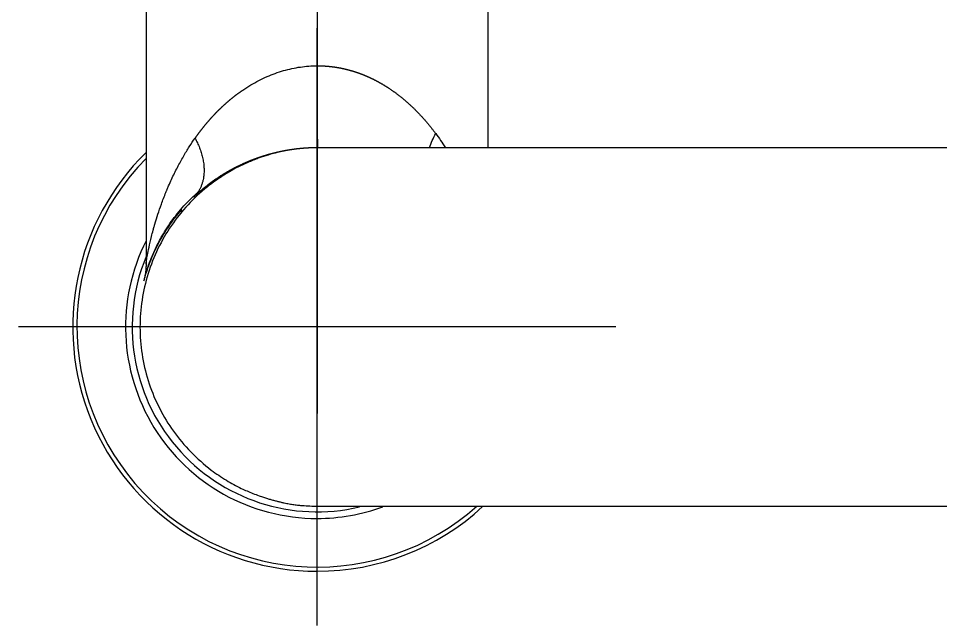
# Model space of a CAD drawing. Header units: millimetres. Extents: x -33000 to 294000, y 0 to 42408.
# Drawn here: x 56868.7 to 56953.7, y 14392.1 to 14448 of the extents above; entities that cross this region are included whole.
import ezdxf

# ---------------------------------------------------------------- set-up
doc = ezdxf.new("R2010")
doc.units = ezdxf.units.MM
doc.header["$LTSCALE"] = 50
doc.linetypes.add('DASHDOT', pattern=[22, 20, -1, 0, -1])
doc.layers.add('arch', color=8, linetype='Continuous')

msp = doc.modelspace()

# ---------------------------------------------------------------- linework, layer by layer
at = {"layer": 'arch', "linetype": 'DASHDOT'}
for p, q in [((56896.241, 14483.05), (56896.241, 14411.632)), ((56896.241, 14392.105), (56896.241, 14447.105)), ((56923.741, 14419.605), (56868.741, 14419.605))]:
    msp.add_line(p, q, dxfattribs=at)
at = {"layer": 'arch', "linetype": 'Continuous'}
for p, q in [((56880.491, 14465.005), (56880.491, 14425.384)), ((56911.991, 14436.105), (56911.991, 14465.005)), ((56883.741, 14430.087), (56883.741, 14430.447))]:
    msp.add_line(p, q, dxfattribs=at)
for radius, start, end in [(22.5, 134.42625, 270), (22.112, 135.42187, 311.68688), (17.639, 153.23625, 270), (17.028, 157.66312, 283.31438), (22.5, 270, 312.65438), (17.639, 270, 290.0475)]:
    msp.add_arc((56896.241, 14419.605), radius, start, end, dxfattribs=at)
for points, knots in [([(56885.006, 14436.981, 0), (56885.019, 14436.999, 0), (56885.044, 14437.034, 0), (56885.081, 14437.087, 0), (56885.119, 14437.14, 0), (56885.157, 14437.192, 0), (56885.195, 14437.245, 0), (56885.233, 14437.297, 0), (56885.271, 14437.348, 0), (56885.309, 14437.4, 0), (56885.347, 14437.452, 0), (56885.385, 14437.503, 0), (56885.424, 14437.554, 0), (56885.462, 14437.605, 0), (56885.501, 14437.655, 0), (56885.539, 14437.705, 0), (56885.578, 14437.756, 0), (56885.617, 14437.805, 0), (56885.656, 14437.855, 0), (56885.695, 14437.905, 0), (56885.734, 14437.954, 0), (56885.773, 14438.003, 0), (56885.812, 14438.052, 0), (56885.852, 14438.1, 0), (56885.891, 14438.148, 0), (56885.931, 14438.197, 0), (56885.97, 14438.244, 0), (56886.01, 14438.292, 0), (56886.049, 14438.34, 0), (56886.089, 14438.387, 0), (56886.129, 14438.434, 0), (56886.169, 14438.481, 0), (56886.209, 14438.527, 0), (56886.249, 14438.574, 0), (56886.289, 14438.62, 0), (56886.329, 14438.666, 0), (56886.37, 14438.711, 0), (56886.41, 14438.757, 0), (56886.45, 14438.802, 0), (56886.491, 14438.847, 0), (56886.531, 14438.892, 0), (56886.572, 14438.936, 0), (56886.613, 14438.981, 0), (56886.653, 14439.025, 0), (56886.694, 14439.069, 0), (56886.735, 14439.113, 0), (56886.776, 14439.156, 0), (56886.817, 14439.199, 0), (56886.858, 14439.242, 0), (56886.899, 14439.285, 0), (56886.94, 14439.328, 0), (56886.981, 14439.37, 0), (56887.023, 14439.412, 0), (56887.064, 14439.454, 0), (56887.105, 14439.496, 0), (56887.147, 14439.538, 0), (56887.188, 14439.579, 0), (56887.23, 14439.62, 0), (56887.271, 14439.661, 0), (56887.313, 14439.701, 0), (56887.355, 14439.742, 0), (56887.397, 14439.782, 0), (56887.438, 14439.822, 0), (56887.48, 14439.862, 0), (56887.522, 14439.901, 0), (56887.564, 14439.94, 0), (56887.606, 14439.979, 0), (56887.648, 14440.018, 0), (56887.69, 14440.057, 0), (56887.732, 14440.095, 0), (56887.775, 14440.133, 0), (56887.817, 14440.171, 0), (56887.859, 14440.209, 0), (56887.901, 14440.247, 0), (56887.944, 14440.284, 0), (56887.986, 14440.321, 0), (56888.029, 14440.358, 0), (56888.071, 14440.394, 0), (56888.114, 14440.431, 0), (56888.156, 14440.467, 0), (56888.199, 14440.503, 0), (56888.242, 14440.539, 0), (56888.284, 14440.574, 0), (56888.327, 14440.609, 0), (56888.37, 14440.645, 0), (56888.412, 14440.679, 0), (56888.455, 14440.714, 0), (56888.498, 14440.748, 0), (56888.541, 14440.783, 0), (56888.584, 14440.817, 0), (56888.627, 14440.85, 0), (56888.67, 14440.884, 0), (56888.713, 14440.917, 0), (56888.756, 14440.95, 0), (56888.799, 14440.983, 0), (56888.842, 14441.016, 0), (56888.885, 14441.048, 0), (56888.928, 14441.08, 0), (56888.972, 14441.112, 0), (56889.015, 14441.144, 0), (56889.058, 14441.175, 0), (56889.101, 14441.207, 0), (56889.145, 14441.238, 0), (56889.188, 14441.269, 0), (56889.231, 14441.299, 0), (56889.275, 14441.33, 0), (56889.318, 14441.36, 0), (56889.361, 14441.39, 0), (56889.626, 14441.571, 0), (56890.118, 14441.886, 0), (56890.861, 14442.299, 0), (56891.615, 14442.658, 0), (56892.377, 14442.963, 0), (56893.145, 14443.213, 0), (56893.917, 14443.409, 0), (56894.692, 14443.55, 0), (56895.466, 14443.636, 0), (56895.991, 14443.657, 0), (56896.264, 14443.658, 0), (56896.279, 14443.658, 0), (56896.287, 14443.658, 0)], [0, 0, 0, 0, 0.005452, 0.010889, 0.01631, 0.021715, 0.027105, 0.03248, 0.037839, 0.043182, 0.04851, 0.053822, 0.059119, 0.0644, 0.069666, 0.074916, 0.080151, 0.085371, 0.090575, 0.095764, 0.100937, 0.106095, 0.111238, 0.116365, 0.121477, 0.126574, 0.131656, 0.136722, 0.141773, 0.146809, 0.15183, 0.156836, 0.161826, 0.166801, 0.171761, 0.176706, 0.181636, 0.186551, 0.191451, 0.196336, 0.201206, 0.206061, 0.2109, 0.215725, 0.220535, 0.22533, 0.230111, 0.234876, 0.239627, 0.244362, 0.249083, 0.253789, 0.25848, 0.263157, 0.267819, 0.272466, 0.277099, 0.281716, 0.28632, 0.290908, 0.295482, 0.300042, 0.304587, 0.309117, 0.313633, 0.318135, 0.322622, 0.327094, 0.331553, 0.335997, 0.340426, 0.344841, 0.349242, 0.353629, 0.358002, 0.36236, 0.366704, 0.371034, 0.37535, 0.379652, 0.383939, 0.388213, 0.392473, 0.396718, 0.40095, 0.405168, 0.409372, 0.413562, 0.417738, 0.421901, 0.426049, 0.430184, 0.434306, 0.438413, 0.442507, 0.446587, 0.450654, 0.454707, 0.458747, 0.462773, 0.466786, 0.470786, 0.474772, 0.478745, 0.482704, 0.48665, 0.490583, 0.494503, 0.49841, 0.562036, 0.623039, 0.681622, 0.738013, 0.792468, 0.845273, 0.896738, 0.9472, 0.997018, 0.998511, 1, 1, 1, 1]), ([(56896.287, 14443.658, 0), (56896.302, 14443.658, 0), (56896.332, 14443.657, 0), (56896.378, 14443.657, 0), (56896.424, 14443.657, 0), (56896.469, 14443.656, 0), (56896.515, 14443.655, 0), (56896.561, 14443.654, 0), (56896.606, 14443.653, 0), (56896.652, 14443.651, 0), (56896.698, 14443.65, 0), (56896.743, 14443.648, 0), (56896.789, 14443.646, 0), (56896.835, 14443.643, 0), (56896.881, 14443.641, 0), (56896.926, 14443.638, 0), (56896.972, 14443.635, 0), (56897.018, 14443.632, 0), (56897.063, 14443.629, 0), (56897.109, 14443.626, 0), (56897.155, 14443.622, 0), (56897.201, 14443.618, 0), (56897.247, 14443.614, 0), (56897.292, 14443.61, 0), (56897.338, 14443.606, 0), (56897.384, 14443.601, 0), (56897.43, 14443.596, 0), (56897.475, 14443.592, 0), (56897.521, 14443.586, 0), (56897.567, 14443.581, 0), (56897.613, 14443.575, 0), (56897.658, 14443.57, 0), (56897.704, 14443.564, 0), (56897.75, 14443.558, 0), (56897.796, 14443.551, 0), (56897.842, 14443.545, 0), (56897.887, 14443.538, 0), (56897.933, 14443.531, 0), (56897.979, 14443.524, 0), (56898.025, 14443.517, 0), (56898.07, 14443.509, 0), (56898.116, 14443.502, 0), (56898.162, 14443.494, 0), (56898.208, 14443.486, 0), (56898.253, 14443.477, 0), (56898.299, 14443.469, 0), (56898.345, 14443.46, 0), (56898.391, 14443.451, 0), (56898.436, 14443.442, 0), (56898.482, 14443.433, 0), (56898.528, 14443.424, 0), (56898.573, 14443.414, 0), (56898.619, 14443.404, 0), (56898.665, 14443.394, 0), (56898.71, 14443.384, 0), (56898.756, 14443.374, 0), (56898.802, 14443.363, 0), (56898.847, 14443.352, 0), (56898.893, 14443.341, 0), (56898.939, 14443.33, 0), (56898.984, 14443.319, 0), (56899.03, 14443.307, 0), (56899.075, 14443.295, 0), (56899.121, 14443.284, 0), (56899.166, 14443.271, 0), (56899.212, 14443.259, 0), (56899.257, 14443.247, 0), (56899.303, 14443.234, 0), (56899.348, 14443.221, 0), (56899.394, 14443.208, 0), (56899.439, 14443.195, 0), (56899.485, 14443.181, 0), (56899.53, 14443.167, 0), (56899.576, 14443.153, 0), (56899.621, 14443.139, 0), (56899.666, 14443.125, 0), (56899.712, 14443.111, 0), (56899.757, 14443.096, 0), (56899.802, 14443.081, 0), (56899.848, 14443.066, 0), (56899.893, 14443.051, 0), (56899.938, 14443.035, 0), (56899.983, 14443.02, 0), (56900.029, 14443.004, 0), (56900.074, 14442.988, 0), (56900.119, 14442.972, 0), (56900.164, 14442.955, 0), (56900.209, 14442.939, 0), (56900.254, 14442.922, 0), (56900.299, 14442.905, 0), (56900.344, 14442.888, 0), (56900.389, 14442.871, 0), (56900.434, 14442.853, 0), (56900.479, 14442.835, 0), (56900.524, 14442.817, 0), (56900.569, 14442.799, 0), (56900.614, 14442.781, 0), (56900.659, 14442.762, 0), (56900.704, 14442.744, 0), (56900.749, 14442.725, 0), (56900.793, 14442.706, 0), (56900.838, 14442.686, 0), (56900.883, 14442.667, 0), (56900.927, 14442.647, 0), (56900.972, 14442.627, 0), (56901.017, 14442.607, 0), (56901.061, 14442.587, 0), (56901.106, 14442.566, 0), (56901.15, 14442.546, 0), (56901.195, 14442.525, 0), (56901.239, 14442.504, 0), (56901.284, 14442.483, 0), (56901.328, 14442.461, 0), (56901.373, 14442.44, 0), (56901.417, 14442.418, 0), (56901.461, 14442.396, 0), (56901.505, 14442.373, 0), (56901.55, 14442.351, 0), (56901.594, 14442.329, 0), (56901.638, 14442.306, 0), (56901.682, 14442.283, 0), (56901.726, 14442.26, 0), (56901.77, 14442.236, 0), (56901.814, 14442.213, 0), (56901.858, 14442.189, 0), (56901.902, 14442.165, 0), (56901.946, 14442.141, 0), (56901.99, 14442.116, 0), (56902.034, 14442.092, 0), (56902.077, 14442.067, 0), (56902.121, 14442.042, 0), (56902.165, 14442.017, 0), (56902.208, 14441.992, 0), (56902.252, 14441.966, 0), (56902.295, 14441.941, 0), (56902.339, 14441.915, 0), (56902.382, 14441.889, 0), (56902.426, 14441.862, 0), (56902.469, 14441.836, 0), (56902.513, 14441.809, 0), (56902.556, 14441.782, 0), (56902.599, 14441.755, 0), (56902.642, 14441.728, 0), (56902.685, 14441.701, 0), (56902.728, 14441.673, 0), (56902.771, 14441.645, 0), (56902.814, 14441.617, 0), (56902.871, 14441.58, 0), (56902.942, 14441.533, 0), (56903.026, 14441.476, 0), (56903.11, 14441.419, 0), (56903.193, 14441.36, 0), (56903.277, 14441.301, 0), (56903.361, 14441.24, 0), (56903.445, 14441.179, 0), (56903.529, 14441.117, 0), (56903.613, 14441.054, 0), (56903.696, 14440.99, 0), (56903.78, 14440.925, 0), (56903.864, 14440.86, 0), (56903.947, 14440.793, 0), (56904.03, 14440.726, 0), (56904.114, 14440.658, 0), (56904.197, 14440.588, 0), (56904.28, 14440.518, 0), (56904.363, 14440.447, 0), (56904.446, 14440.375, 0), (56904.529, 14440.303, 0), (56904.612, 14440.229, 0), (56904.695, 14440.155, 0), (56904.777, 14440.079, 0), (56904.859, 14440.003, 0), (56904.942, 14439.926, 0), (56905.024, 14439.848, 0), (56905.106, 14439.769, 0), (56905.188, 14439.689, 0), (56905.269, 14439.608, 0), (56905.351, 14439.527, 0), (56905.432, 14439.444, 0), (56905.513, 14439.361, 0), (56905.594, 14439.277, 0), (56905.675, 14439.192, 0), (56905.756, 14439.106, 0), (56905.836, 14439.019, 0), (56905.916, 14438.932, 0), (56905.996, 14438.843, 0), (56906.076, 14438.754, 0), (56906.155, 14438.663, 0), (56906.235, 14438.572, 0), (56906.314, 14438.48, 0), (56906.393, 14438.387, 0), (56906.471, 14438.293, 0), (56906.55, 14438.199, 0), (56906.628, 14438.103, 0), (56906.705, 14438.007, 0), (56906.783, 14437.909, 0), (56906.86, 14437.811, 0), (56906.937, 14437.712, 0), (56907.014, 14437.612, 0), (56907.09, 14437.511, 0), (56907.141, 14437.444, 0), (56907.166, 14437.41, 0)], [0, 0, 0, 0, 0.003102, 0.006205, 0.009309, 0.012414, 0.015521, 0.018628, 0.021737, 0.024847, 0.027958, 0.031072, 0.034186, 0.037303, 0.040421, 0.043541, 0.046663, 0.049787, 0.052914, 0.056042, 0.059173, 0.062306, 0.065441, 0.06858, 0.07172, 0.074864, 0.07801, 0.081159, 0.084311, 0.087466, 0.090624, 0.093785, 0.096949, 0.100117, 0.103288, 0.106463, 0.109641, 0.112823, 0.116009, 0.119198, 0.122391, 0.125588, 0.12879, 0.131995, 0.135205, 0.138418, 0.141636, 0.144859, 0.148086, 0.151317, 0.154553, 0.157794, 0.16104, 0.16429, 0.167546, 0.170806, 0.174071, 0.177342, 0.180618, 0.183899, 0.187185, 0.190477, 0.193774, 0.197077, 0.200385, 0.203699, 0.207019, 0.210345, 0.213677, 0.217014, 0.220358, 0.223708, 0.227063, 0.230426, 0.233794, 0.237169, 0.24055, 0.243938, 0.247332, 0.250733, 0.25414, 0.257555, 0.260976, 0.264404, 0.267839, 0.271281, 0.27473, 0.278186, 0.281649, 0.28512, 0.288597, 0.292083, 0.295575, 0.299075, 0.302583, 0.306098, 0.309621, 0.313151, 0.31669, 0.320236, 0.32379, 0.327352, 0.330922, 0.3345, 0.338086, 0.34168, 0.345282, 0.348893, 0.352512, 0.356139, 0.359775, 0.363419, 0.367072, 0.370733, 0.374403, 0.378082, 0.381769, 0.385465, 0.38917, 0.392883, 0.396606, 0.400338, 0.404078, 0.407828, 0.411587, 0.415355, 0.419132, 0.422919, 0.426714, 0.430519, 0.434334, 0.438158, 0.441991, 0.445834, 0.449686, 0.453548, 0.45742, 0.461301, 0.465192, 0.469093, 0.473004, 0.476925, 0.480855, 0.484796, 0.488746, 0.492706, 0.496677, 0.500658, 0.508486, 0.516372, 0.524316, 0.532317, 0.540377, 0.548494, 0.556671, 0.564906, 0.5732, 0.581554, 0.589968, 0.598441, 0.606975, 0.615569, 0.624224, 0.63294, 0.641716, 0.650555, 0.659455, 0.668416, 0.67744, 0.686526, 0.695674, 0.704885, 0.714159, 0.723496, 0.732895, 0.742359, 0.751886, 0.761476, 0.771131, 0.780849, 0.790632, 0.800479, 0.81039, 0.820367, 0.830408, 0.840514, 0.850686, 0.860922, 0.871224, 0.881592, 0.892025, 0.902524, 0.913089, 0.923721, 0.934418, 0.945182, 0.956012, 0.966909, 0.977872, 0.988903, 1, 1, 1, 1]), ([(56907.168, 14437.412, 0), (56907.312, 14437.219, 0), (56907.461, 14437.01, 0), (56907.759, 14436.572, 0), (56907.908, 14436.346, 0), (56908.059, 14436.106, 0)], [0, 0, 0, 0, 0.516529, 0.516529, 1, 1, 1, 1]), ([(56880.491, 14425.382, 0), (56880.491, 14425.404, 0), (56880.497, 14425.468, 0), (56880.517, 14425.599, 0), (56880.53, 14425.682, 0), (56880.537, 14425.727, 0), (56880.541, 14425.75, 0), (56880.543, 14425.762, 0), (56880.544, 14425.768, 0), (56880.545, 14425.771, 0), (56880.545, 14425.773, 0), (56880.545, 14425.774, 0), (56880.545, 14425.774, 0), (56880.545, 14425.774, 0), (56880.545, 14425.774, 0), (56880.545, 14425.774, 0), (56880.545, 14425.774, 0), (56880.564, 14425.885, 0), (56880.589, 14426.039, 0), (56880.661, 14426.433, 0), (56880.706, 14426.672, 0), (56880.826, 14427.239, 0), (56880.9, 14427.565, 0), (56881.039, 14428.121, 0), (56881.09, 14428.317, 0), (56881.174, 14428.628, 0), (56881.218, 14428.787, 0), (56881.273, 14428.981, 0), (56881.302, 14429.079, 0), (56881.316, 14429.129, 0), (56881.324, 14429.154, 0), (56881.327, 14429.166, 0), (56881.329, 14429.173, 0), (56881.33, 14429.176, 0), (56881.331, 14429.177, 0), (56881.331, 14429.178, 0), (56881.331, 14429.179, 0), (56881.331, 14429.179, 0), (56881.331, 14429.179, 0), (56881.331, 14429.179, 0), (56881.403, 14429.425, 0), (56881.486, 14429.694, 0), (56881.676, 14430.274, 0), (56881.783, 14430.587, 0), (56882.028, 14431.257, 0), (56882.165, 14431.615, 0), (56882.339, 14432.044, 0), (56882.369, 14432.115, 0), (56882.4, 14432.191, 0), (56882.412, 14432.22, 0), (56882.414, 14432.225, 0), (56882.415, 14432.228, 0), (56882.416, 14432.229, 0), (56882.419, 14432.238, 0), (56882.427, 14432.257, 0), (56882.479, 14432.38, 0), (56882.615, 14432.7, 0), (56882.748, 14432.998, 0), (56883.017, 14433.58, 0), (56883.199, 14433.95, 0), (56883.566, 14434.654, 0), (56883.75, 14434.989, 0), (56884.116, 14435.622, 0), (56884.297, 14435.92, 0), (56884.655, 14436.48, 0), (56884.831, 14436.742, 0), (56885.003, 14436.985, 0)], [0, 0, 0, 0, 0.036534, 0.055804, 0.065438, 0.070256, 0.072664, 0.073869, 0.074471, 0.074772, 0.074922, 0.074998, 0.075035, 0.075054, 0.075064, 0.075064, 0.075073, 0.075073, 0.15215, 0.15215, 0.229228, 0.229228, 0.306305, 0.306305, 0.344843, 0.344843, 0.364113, 0.373747, 0.378565, 0.380973, 0.382178, 0.38278, 0.383081, 0.383231, 0.383307, 0.383344, 0.383363, 0.383373, 0.383373, 0.383382, 0.383382, 0.460459, 0.460459, 0.537537, 0.537537, 0.614614, 0.614614, 0.624248, 0.629066, 0.629668, 0.629969, 0.629969, 0.63027, 0.63027, 0.631474, 0.633883, 0.653152, 0.691691, 0.691691, 0.768768, 0.768768, 0.845846, 0.845846, 0.922923, 0.922923, 1, 1, 1, 1]), ([(56893.24, 14435.819, 0), (56893.217, 14435.815, 0), (56893.029, 14435.781, 0), (56892.571, 14435.675, 0), (56891.843, 14435.48, 0), (56891.053, 14435.222, 0), (56890.373, 14434.962, 0), (56889.698, 14434.681, 0), (56888.855, 14434.282, 0), (56887.898, 14433.746, 0), (56886.911, 14433.106, 0), (56885.601, 14432.099, 0), (56884.101, 14430.649, 0), (56882.603, 14428.717, 0), (56881.399, 14426.559, 0), (56880.528, 14424.229, 0), (56880.013, 14421.781, 0), (56879.873, 14419.277, 0), (56880.113, 14416.784, 0), (56880.723, 14414.361, 0), (56881.685, 14412.068, 0), (56882.978, 14409.955, 0), (56884.578, 14408.048, 0), (56886.249, 14406.565, 0), (56887.842, 14405.482, 0), (56889.135, 14404.781, 0), (56890.158, 14404.333, 0), (56890.848, 14404.075, 0), (56891.304, 14403.92, 0), (56891.693, 14403.797, 0), (56892.031, 14403.697, 0), (56892.35, 14403.609, 0), (56892.656, 14403.531, 0), (56892.951, 14403.46, 0), (56893.312, 14403.382, 0), (56893.71, 14403.306, 0), (56894.137, 14403.24, 0), (56894.531, 14403.191, 0), (56894.776, 14403.168, 0), (56894.886, 14403.16, 0)], [0, 0, 0, 0, 0.004471, 0.03634, 0.068701, 0.093909, 0.1045, 0.114255, 0.133714, 0.149784, 0.169173, 0.192251, 0.232066, 0.272767, 0.313705, 0.354748, 0.396285, 0.437907, 0.479214, 0.52064, 0.561971, 0.602621, 0.643652, 0.68561, 0.713526, 0.739477, 0.758777, 0.76912, 0.77626, 0.782624, 0.790091, 0.799318, 0.810673, 0.824362, 0.840522, 0.871746, 0.909864, 0.955174, 1, 1, 1, 1]), ([(56893.23, 14435.819, 0), (56893.22, 14435.817, 0), (56893.196, 14435.812, 0), (56893.158, 14435.805, 0), (56893.114, 14435.796, 0), (56893.07, 14435.788, 0), (56893.026, 14435.779, 0), (56892.982, 14435.77, 0), (56892.938, 14435.761, 0), (56892.894, 14435.752, 0), (56892.85, 14435.742, 0), (56892.806, 14435.733, 0), (56892.762, 14435.723, 0), (56892.718, 14435.714, 0), (56892.674, 14435.704, 0), (56892.631, 14435.694, 0), (56892.587, 14435.684, 0), (56892.543, 14435.674, 0), (56892.499, 14435.664, 0), (56892.455, 14435.653, 0), (56892.411, 14435.643, 0), (56892.367, 14435.632, 0), (56892.323, 14435.621, 0), (56892.279, 14435.61, 0), (56892.235, 14435.599, 0), (56892.191, 14435.588, 0), (56892.147, 14435.577, 0), (56892.103, 14435.566, 0), (56892.06, 14435.554, 0), (56892.016, 14435.542, 0), (56891.972, 14435.531, 0), (56891.928, 14435.519, 0), (56891.884, 14435.507, 0), (56891.84, 14435.495, 0), (56891.796, 14435.482, 0), (56891.752, 14435.47, 0), (56891.709, 14435.458, 0), (56891.665, 14435.445, 0), (56891.621, 14435.432, 0), (56891.577, 14435.419, 0), (56891.533, 14435.406, 0), (56891.49, 14435.393, 0), (56891.446, 14435.38, 0), (56891.402, 14435.367, 0), (56891.358, 14435.353, 0), (56891.315, 14435.34, 0), (56891.271, 14435.326, 0), (56891.227, 14435.312, 0), (56891.184, 14435.298, 0), (56891.14, 14435.284, 0), (56891.096, 14435.27, 0), (56891.053, 14435.255, 0), (56891.009, 14435.241, 0), (56890.966, 14435.226, 0), (56890.922, 14435.212, 0), (56890.879, 14435.197, 0), (56890.835, 14435.182, 0), (56890.792, 14435.167, 0), (56890.748, 14435.152, 0), (56890.705, 14435.136, 0), (56890.662, 14435.121, 0), (56890.619, 14435.105, 0), (56890.575, 14435.09, 0), (56890.532, 14435.074, 0), (56890.489, 14435.058, 0), (56890.446, 14435.042, 0), (56890.403, 14435.026, 0), (56890.36, 14435.01, 0), (56890.317, 14434.993, 0), (56890.274, 14434.977, 0), (56890.231, 14434.96, 0), (56890.188, 14434.944, 0), (56890.145, 14434.927, 0), (56890.102, 14434.91, 0), (56890.06, 14434.893, 0), (56890.017, 14434.876, 0), (56889.974, 14434.858, 0), (56889.932, 14434.841, 0), (56889.889, 14434.823, 0), (56889.847, 14434.806, 0), (56889.804, 14434.788, 0), (56889.762, 14434.77, 0), (56889.72, 14434.752, 0), (56889.677, 14434.734, 0), (56889.635, 14434.716, 0), (56889.593, 14434.697, 0), (56889.551, 14434.679, 0), (56889.509, 14434.66, 0), (56889.467, 14434.642, 0), (56889.425, 14434.623, 0), (56889.383, 14434.604, 0), (56889.326, 14434.578, 0), (56889.255, 14434.545, 0), (56889.168, 14434.505, 0), (56889.082, 14434.464, 0), (56888.996, 14434.422, 0), (56888.909, 14434.38, 0), (56888.823, 14434.337, 0), (56888.736, 14434.294, 0), (56888.65, 14434.25, 0), (56888.564, 14434.205, 0), (56888.477, 14434.16, 0), (56888.391, 14434.114, 0), (56888.305, 14434.067, 0), (56888.219, 14434.02, 0), (56888.132, 14433.972, 0), (56888.046, 14433.923, 0), (56887.96, 14433.874, 0), (56887.874, 14433.824, 0), (56887.788, 14433.773, 0), (56887.702, 14433.722, 0), (56887.616, 14433.669, 0), (56887.531, 14433.617, 0), (56887.445, 14433.563, 0), (56887.359, 14433.509, 0), (56887.274, 14433.454, 0), (56887.189, 14433.399, 0), (56887.103, 14433.343, 0), (56887.018, 14433.286, 0), (56886.933, 14433.228, 0), (56886.848, 14433.17, 0), (56886.764, 14433.111, 0), (56886.679, 14433.051, 0), (56886.595, 14432.991, 0), (56886.51, 14432.929, 0), (56886.426, 14432.867, 0), (56886.342, 14432.805, 0), (56886.258, 14432.741, 0), (56886.175, 14432.677, 0), (56886.091, 14432.612, 0), (56886.008, 14432.547, 0), (56885.925, 14432.48, 0), (56885.842, 14432.413, 0), (56885.76, 14432.346, 0), (56885.677, 14432.277, 0), (56885.595, 14432.208, 0), (56885.514, 14432.138, 0), (56885.432, 14432.067, 0), (56885.351, 14431.996, 0), (56885.27, 14431.924, 0), (56885.189, 14431.851, 0), (56885.109, 14431.778, 0), (56885.029, 14431.703, 0), (56884.949, 14431.629, 0), (56884.897, 14431.578, 0), (56884.87, 14431.553, 0)], [0, 0, 0, 0, 0.002444, 0.006228, 0.010019, 0.013818, 0.017626, 0.021441, 0.025265, 0.029097, 0.032938, 0.036787, 0.040644, 0.04451, 0.048384, 0.052267, 0.056158, 0.060058, 0.063967, 0.067884, 0.071811, 0.075746, 0.07969, 0.083643, 0.087606, 0.091577, 0.095557, 0.099547, 0.103546, 0.107554, 0.111571, 0.115597, 0.119634, 0.123679, 0.127734, 0.131799, 0.135873, 0.139956, 0.14405, 0.148153, 0.152266, 0.156388, 0.16052, 0.164662, 0.168814, 0.172975, 0.177146, 0.181327, 0.185518, 0.189718, 0.193928, 0.198148, 0.202377, 0.206617, 0.210866, 0.215125, 0.219394, 0.223673, 0.227961, 0.23226, 0.236568, 0.240886, 0.245214, 0.249552, 0.2539, 0.258258, 0.262626, 0.267004, 0.271392, 0.275791, 0.280199, 0.284617, 0.289045, 0.293484, 0.297932, 0.302391, 0.30686, 0.311339, 0.315829, 0.320328, 0.324838, 0.329359, 0.333889, 0.33843, 0.342982, 0.347543, 0.352115, 0.356698, 0.361291, 0.365895, 0.370509, 0.375134, 0.384731, 0.394406, 0.404159, 0.413989, 0.423898, 0.433885, 0.443952, 0.454099, 0.464326, 0.474634, 0.485023, 0.495493, 0.506045, 0.51668, 0.527397, 0.538198, 0.549082, 0.560051, 0.571104, 0.582242, 0.593465, 0.604775, 0.61617, 0.627653, 0.639222, 0.65088, 0.662625, 0.674459, 0.686381, 0.698393, 0.710495, 0.722687, 0.73497, 0.747344, 0.759809, 0.772366, 0.785016, 0.797757, 0.810591, 0.823517, 0.836535, 0.849646, 0.862849, 0.876145, 0.889534, 0.903016, 0.916591, 0.930259, 0.94402, 0.957875, 0.971823, 0.985864, 1, 1, 1, 1]), ([(56896.304, 14436.105, 0), (56896.29, 14436.105, 0), (56896.262, 14436.105, 0), (56896.221, 14436.104, 0), (56896.179, 14436.104, 0), (56896.137, 14436.104, 0), (56896.095, 14436.103, 0), (56896.053, 14436.103, 0), (56896.011, 14436.102, 0), (56895.969, 14436.101, 0), (56895.926, 14436.1, 0), (56895.884, 14436.099, 0), (56895.842, 14436.098, 0), (56895.799, 14436.097, 0), (56895.757, 14436.096, 0), (56895.715, 14436.094, 0), (56895.672, 14436.093, 0), (56895.63, 14436.091, 0), (56895.587, 14436.089, 0), (56895.545, 14436.088, 0), (56895.502, 14436.086, 0), (56895.459, 14436.084, 0), (56895.417, 14436.081, 0), (56895.374, 14436.079, 0), (56895.331, 14436.077, 0), (56895.288, 14436.074, 0), (56895.245, 14436.071, 0), (56895.203, 14436.069, 0), (56895.16, 14436.066, 0), (56895.117, 14436.063, 0), (56895.074, 14436.06, 0), (56895.031, 14436.056, 0), (56894.988, 14436.053, 0), (56894.945, 14436.05, 0), (56894.901, 14436.046, 0), (56894.858, 14436.042, 0), (56894.815, 14436.038, 0), (56894.772, 14436.035, 0), (56894.729, 14436.031, 0), (56894.685, 14436.026, 0), (56894.642, 14436.022, 0), (56894.599, 14436.018, 0), (56894.555, 14436.013, 0), (56894.512, 14436.009, 0), (56894.469, 14436.004, 0), (56894.425, 14435.999, 0), (56894.382, 14435.994, 0), (56894.338, 14435.989, 0), (56894.295, 14435.984, 0), (56894.251, 14435.978, 0), (56894.208, 14435.973, 0), (56894.164, 14435.967, 0), (56894.12, 14435.961, 0), (56894.077, 14435.956, 0), (56894.033, 14435.95, 0), (56893.99, 14435.944, 0), (56893.946, 14435.937, 0), (56893.902, 14435.931, 0), (56893.859, 14435.925, 0), (56893.815, 14435.918, 0), (56893.771, 14435.911, 0), (56893.727, 14435.905, 0), (56893.684, 14435.898, 0), (56893.64, 14435.891, 0), (56893.596, 14435.883, 0), (56893.552, 14435.876, 0), (56893.508, 14435.869, 0), (56893.465, 14435.861, 0), (56893.421, 14435.853, 0), (56893.377, 14435.846, 0), (56893.333, 14435.838, 0), (56893.289, 14435.83, 0), (56893.255, 14435.823, 0), (56893.235, 14435.82, 0), (56893.23, 14435.819, 0)], [0, 0, 0, 0, 0.013249, 0.026515, 0.039799, 0.0531, 0.066419, 0.079756, 0.093111, 0.106485, 0.119877, 0.133288, 0.146718, 0.160166, 0.173635, 0.187122, 0.20063, 0.214157, 0.227705, 0.241272, 0.25486, 0.268469, 0.282099, 0.29575, 0.309422, 0.323116, 0.336831, 0.350568, 0.364328, 0.378109, 0.391913, 0.40574, 0.41959, 0.433463, 0.447359, 0.461278, 0.475222, 0.489189, 0.50318, 0.517196, 0.531236, 0.545301, 0.559391, 0.573507, 0.587647, 0.601813, 0.616005, 0.630223, 0.644467, 0.658737, 0.673035, 0.687358, 0.701709, 0.716088, 0.730493, 0.744926, 0.759388, 0.773877, 0.788394, 0.80294, 0.817515, 0.832119, 0.846751, 0.861413, 0.876105, 0.890826, 0.905577, 0.920358, 0.93517, 0.950012, 0.964885, 0.979789, 0.994724, 1, 1, 1, 1]), ([(57024.241, 14436.105, 0), (57020.582, 14436.105, 0), (57011.094, 14436.105, 0), (56992.322, 14436.105, 0), (56974.536, 14436.105, 0), (56960.008, 14436.105, 0), (56949.208, 14436.105, 0), (56938.751, 14436.105, 0), (56928.884, 14436.105, 0), (56919.853, 14436.105, 0), (56909.254, 14436.105, 0), (56899.794, 14436.105, 0), (56896.621, 14436.105, 0), (56896.304, 14436.105, 0)], [0, 0, 0, 0, 0.126868, 0.253737, 0.380605, 0.444039, 0.507473, 0.570907, 0.634341, 0.697775, 0.76121, 0.888078, 1, 1, 1, 1]), ([(56880.378, 14424.189, 0), (56880.401, 14424.278, 0), (56880.472, 14424.518, 0), (56880.662, 14425.12, 0), (56880.948, 14425.899, 0), (56881.368, 14426.873, 0), (56882.02, 14428.115, 0), (56882.908, 14429.485, 0), (56884.003, 14430.837, 0), (56884.866, 14431.66, 0), (56885.278, 14432.018, 0)], [0, 0, 0, 0, 0.090925, 0.18061, 0.268866, 0.399284, 0.528551, 0.699033, 0.866626, 1, 1, 1, 1]), ([(56880.456, 14424.412, 0), (56880.485, 14424.505, 0), (56880.517, 14424.609, 0), (56880.574, 14424.782, 0), (56880.604, 14424.873, 0), (56880.643, 14424.986, 0), (56880.663, 14425.044, 0), (56880.673, 14425.074, 0), (56880.679, 14425.089, 0), (56880.681, 14425.096, 0), (56880.683, 14425.1, 0), (56880.683, 14425.102, 0), (56880.684, 14425.103, 0), (56880.684, 14425.104, 0), (56880.684, 14425.104, 0), (56880.684, 14425.104, 0), (56880.684, 14425.104, 0), (56880.758, 14425.313, 0), (56880.845, 14425.546, 0), (56881.053, 14426.059, 0), (56881.173, 14426.338, 0), (56881.455, 14426.937, 0), (56881.617, 14427.257, 0), (56881.897, 14427.763, 0), (56881.997, 14427.936, 0), (56882.157, 14428.202, 0), (56882.239, 14428.336, 0), (56882.34, 14428.495, 0), (56882.392, 14428.575, 0), (56882.418, 14428.615, 0), (56882.431, 14428.635, 0), (56882.438, 14428.645, 0), (56882.441, 14428.651, 0), (56882.443, 14428.653, 0), (56882.444, 14428.654, 0), (56882.444, 14428.655, 0), (56882.444, 14428.655, 0), (56882.444, 14428.655, 0), (56882.657, 14428.979, 0), (56883.067, 14429.559, 0), (56883.522, 14430.121, 0), (56883.735, 14430.369, 0)], [0, 0, 0, 0, 0.073242, 0.073242, 0.109937, 0.128284, 0.137458, 0.142045, 0.144338, 0.145485, 0.146058, 0.146345, 0.146488, 0.14656, 0.146596, 0.146596, 0.146631, 0.146631, 0.29341, 0.29341, 0.440188, 0.440188, 0.586966, 0.586966, 0.660355, 0.660355, 0.69705, 0.715397, 0.724571, 0.729158, 0.731451, 0.732598, 0.733171, 0.733458, 0.733601, 0.733673, 0.733673, 0.733744, 0.733744, 0.880523, 1, 1, 1, 1]), ([(56880.297, 14423.853, 0), (56880.303, 14423.879, 0), (56880.33, 14423.978, 0), (56880.442, 14424.399, 0), (56880.584, 14424.881, 0), (56880.704, 14425.278, 0)], [0, 0, 0, 0, 0.23154, 0.493858, 1, 1, 1, 1]), ([(56880.295, 14423.848, 0), (56880.296, 14423.85, 0), (56880.303, 14423.875, 0), (56880.327, 14423.966, 0), (56880.352, 14424.055, 0), (56880.363, 14424.094, 0)], [0, 0, 0, 0, 0.359717, 0.751567, 1, 1, 1, 1]), ([(56880.417, 14424.392, 0), (56880.399, 14424.318, 0), (56880.39, 14424.281, 0), (56880.392, 14424.282, 0), (56880.392, 14424.282, 0)], [0, 0, 0, 0, 0.99149, 1, 1, 1, 1]), ([(56896.241, 14403.105, 0), (56896.241, 14403.105, 0), (56899.326, 14403.105, 0), (56909.254, 14403.105, 0), (56919.853, 14403.105, 0), (56928.884, 14403.105, 0), (56938.751, 14403.105, 0), (56949.208, 14403.105, 0), (56960.008, 14403.105, 0), (56974.536, 14403.105, 0), (56992.322, 14403.105, 0), (57011.094, 14403.105, 0), (57020.582, 14403.105, 0), (57024.241, 14403.105, 0)], [0, 0, 0, 0, 0.125, 0.25, 0.3125, 0.375, 0.4375, 0.5, 0.5625, 0.625, 0.75, 0.875, 1, 1, 1, 1])]:
    msp.add_open_spline(points, degree=3, knots=knots, dxfattribs=at)
for points, weights in [([(56896.304, 14436.105, 0), (56896.281, 14436.105, 0), (56896.287, 14443.658, 0)], [1, 0.608761884778, 1]), ([(56885.006, 14436.981, 0), (56886.919, 14433.503, 0), (56884.871, 14431.554, 0)], [1, 0.824726162373, 0.999940893601])]:
    msp.add_rational_spline(points, weights, degree=2, dxfattribs=at)
for points, degree in [([(56906.594, 14436.103, 0), (56906.741, 14436.555, 0), (56906.937, 14436.997, 0), (56907.167, 14437.411, 0)], 3), ([(56880.491, 14425.366, 0), (56880.49, 14424.781, 0), (56880.379, 14424.215, 0)], 2), ([(56894.886, 14403.159, 0), (56895.354, 14403.121, 0), (56895.806, 14403.105, 0), (56896.241, 14403.105, 0)], 3)]:
    msp.add_open_spline(points, degree=degree, dxfattribs=at)

doc.saveas('drawing.dxf')
